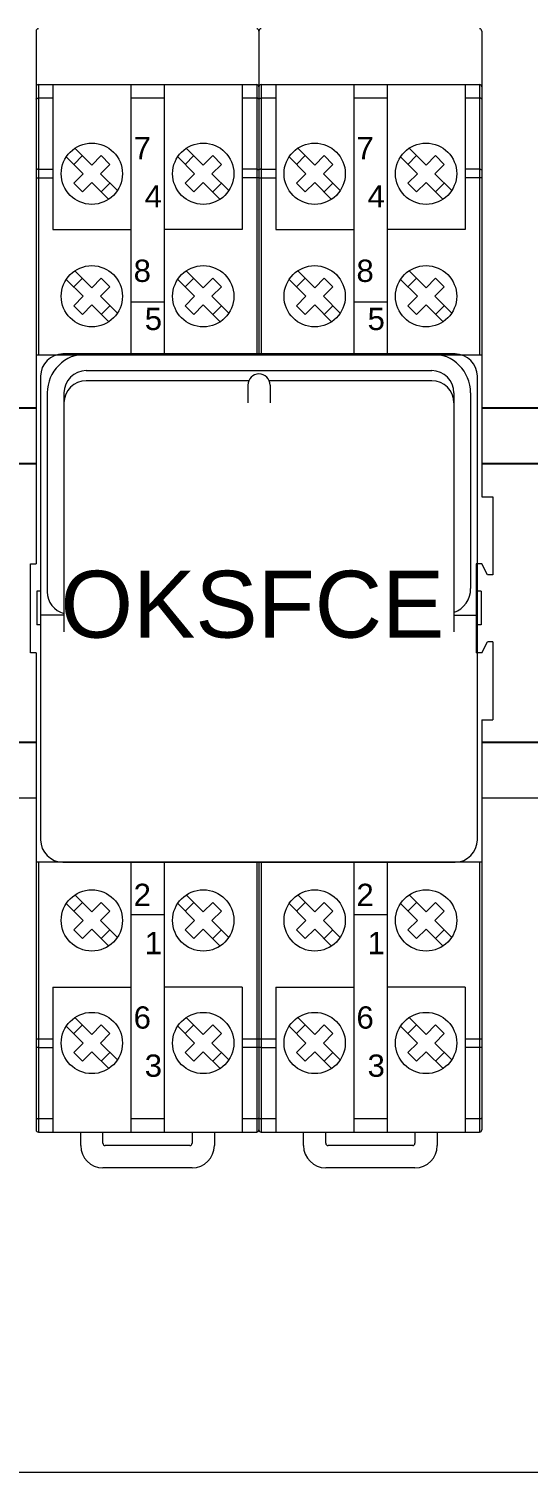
# Model space of a CAD drawing. Header units: millimetres. Extents: x 1359 to 3577, y 1336 to 3557.
# Drawn here: x 1808.7 to 1853.5, y 2256.6 to 2386.1 of the extents above; entities that cross this region are included whole.
import ezdxf

# ---------------------------------------------------------------- set-up
doc = ezdxf.new("R2010")
doc.units = ezdxf.units.MM
doc.set_wipeout_variables(frame=1)
doc.layers.add('000-PI-Oprema', color=30, linetype='Continuous', lineweight=5)
doc.layers.add('002-PI-Kabelska kanalica', color=150, linetype='Continuous')
doc.styles.get("Standard").update_dxf_attribs({"font": 'arial.ttf'})

msp = doc.modelspace()

# ---------------------------------------------------------------- linework, layer by layer
for p, q in [((1601.07, 2352.06), (2416.07, 2352.06)), ((1601.07, 2347.06), (2416.07, 2347.06)), ((1601.07, 2322.06), (2416.07, 2322.06))]:
    msp.add_line(p, q)
at = {"layer": '000-PI-Oprema', "color": 0, "linetype": 'ByBlock', "lineweight": 0}
for p, q in [((1809.57, 2381.06), (1829.17, 2381.06)), ((1810.87, 2381.06), (1810.87, 2368.06)), ((1827.87, 2381.06), (1827.87, 2368.06)), ((1829.57, 2381.06), (1849.17, 2381.06)), ((1830.87, 2381.06), (1830.87, 2368.06)), ((1847.87, 2381.06), (1847.87, 2368.06)), ((1810.87, 2379.84), (1809.57, 2379.84)), ((1820.87, 2379.84), (1817.87, 2379.84)), ((1829.17, 2379.84), (1827.87, 2379.84)), ((1830.87, 2379.84), (1829.57, 2379.84)), ((1840.87, 2379.84), (1837.87, 2379.84)), ((1849.17, 2379.84), (1847.87, 2379.84)), ((1812.85, 2375.35), (1814.37, 2373.83)), ((1822.85, 2375.35), (1824.37, 2373.83)), ((1832.85, 2375.35), (1834.37, 2373.83)), ((1842.85, 2375.35), (1844.37, 2373.83)), ((1812.08, 2374.57), (1813.59, 2373.06)), ((1812.74, 2373.9), (1813.52, 2374.68)), ((1814.37, 2373.83), (1815.22, 2374.68)), ((1815.15, 2373.06), (1816, 2373.9)), ((1815.22, 2374.68), (1816, 2373.9)), ((1822.08, 2374.57), (1823.59, 2373.06)), ((1822.74, 2373.9), (1823.52, 2374.68)), ((1824.37, 2373.83), (1825.22, 2374.68)), ((1825.15, 2373.06), (1826, 2373.9)), ((1825.22, 2374.68), (1826, 2373.9)), ((1832.08, 2374.57), (1833.59, 2373.06)), ((1832.74, 2373.9), (1833.52, 2374.68)), ((1834.37, 2373.83), (1835.22, 2374.68)), ((1835.15, 2373.06), (1836, 2373.9)), ((1835.22, 2374.68), (1836, 2373.9)), ((1842.08, 2374.57), (1843.59, 2373.06)), ((1842.74, 2373.9), (1843.52, 2374.68)), ((1844.37, 2373.83), (1845.22, 2374.68)), ((1845.15, 2373.06), (1846, 2373.9)), ((1845.22, 2374.68), (1846, 2373.9)), ((1809.37, 2372.68), (1810.87, 2372.68)), ((1809.57, 2373.46), (1810.87, 2373.46)), ((1812.74, 2372.21), (1813.59, 2373.06)), ((1815.15, 2373.06), (1816.67, 2371.54)), ((1822.74, 2372.21), (1823.59, 2373.06)), ((1825.15, 2373.06), (1826.67, 2371.54)), ((1829.17, 2373.46), (1827.87, 2373.46)), ((1829.37, 2372.68), (1827.87, 2372.68)), ((1829.37, 2372.68), (1830.87, 2372.68)), ((1829.57, 2373.46), (1830.87, 2373.46)), ((1832.74, 2372.21), (1833.59, 2373.06)), ((1835.15, 2373.06), (1836.67, 2371.54)), ((1842.74, 2372.21), (1843.59, 2373.06)), ((1845.15, 2373.06), (1846.67, 2371.54)), ((1849.17, 2373.46), (1847.87, 2373.46)), ((1849.37, 2372.68), (1847.87, 2372.68)), ((1812.74, 2372.21), (1813.52, 2371.43)), ((1813.52, 2371.43), (1814.37, 2372.28)), ((1814.37, 2372.28), (1815.89, 2370.76)), ((1815.22, 2371.43), (1816, 2372.21)), ((1822.74, 2372.21), (1823.52, 2371.43)), ((1823.52, 2371.43), (1824.37, 2372.28)), ((1824.37, 2372.28), (1825.89, 2370.76)), ((1825.22, 2371.43), (1826, 2372.21)), ((1832.74, 2372.21), (1833.52, 2371.43)), ((1833.52, 2371.43), (1834.37, 2372.28)), ((1834.37, 2372.28), (1835.89, 2370.76)), ((1835.22, 2371.43), (1836, 2372.21)), ((1842.74, 2372.21), (1843.52, 2371.43)), ((1843.52, 2371.43), (1844.37, 2372.28)), ((1844.37, 2372.28), (1845.89, 2370.76)), ((1845.22, 2371.43), (1846, 2372.21)), ((1810.87, 2368.06), (1817.87, 2368.06)), ((1827.87, 2368.06), (1820.87, 2368.06)), ((1830.87, 2368.06), (1837.87, 2368.06)), ((1847.87, 2368.06), (1840.87, 2368.06)), ((1812.08, 2363.57), (1813.59, 2362.06)), ((1812.74, 2362.9), (1813.52, 2363.68)), ((1812.85, 2364.35), (1814.37, 2362.83)), ((1814.37, 2362.83), (1815.22, 2363.68)), ((1815.22, 2363.68), (1816, 2362.9)), ((1822.08, 2363.57), (1823.59, 2362.06)), ((1822.74, 2362.9), (1823.52, 2363.68)), ((1822.85, 2364.35), (1824.37, 2362.83)), ((1824.37, 2362.83), (1825.22, 2363.68)), ((1825.22, 2363.68), (1826, 2362.9)), ((1832.08, 2363.57), (1833.59, 2362.06)), ((1832.74, 2362.9), (1833.52, 2363.68)), ((1832.85, 2364.35), (1834.37, 2362.83)), ((1834.37, 2362.83), (1835.22, 2363.68)), ((1835.22, 2363.68), (1836, 2362.9)), ((1842.08, 2363.57), (1843.59, 2362.06)), ((1842.74, 2362.9), (1843.52, 2363.68)), ((1842.85, 2364.35), (1844.37, 2362.83)), ((1844.37, 2362.83), (1845.22, 2363.68)), ((1845.22, 2363.68), (1846, 2362.9)), ((1815.15, 2362.06), (1816, 2362.9)), ((1825.15, 2362.06), (1826, 2362.9)), ((1835.15, 2362.06), (1836, 2362.9)), ((1845.15, 2362.06), (1846, 2362.9)), ((1812.74, 2361.21), (1813.59, 2362.06)), ((1812.74, 2361.21), (1813.52, 2360.43)), ((1813.52, 2360.43), (1814.37, 2361.28)), ((1814.37, 2361.28), (1815.89, 2359.76)), ((1815.15, 2362.06), (1816.67, 2360.54)), ((1815.22, 2360.43), (1816, 2361.21)), ((1820.87, 2361.54), (1817.87, 2361.54)), ((1822.74, 2361.21), (1823.59, 2362.06)), ((1822.74, 2361.21), (1823.52, 2360.43)), ((1823.52, 2360.43), (1824.37, 2361.28)), ((1824.37, 2361.28), (1825.89, 2359.76)), ((1825.15, 2362.06), (1826.67, 2360.54)), ((1825.22, 2360.43), (1826, 2361.21)), ((1832.74, 2361.21), (1833.59, 2362.06)), ((1832.74, 2361.21), (1833.52, 2360.43)), ((1833.52, 2360.43), (1834.37, 2361.28)), ((1834.37, 2361.28), (1835.89, 2359.76)), ((1835.15, 2362.06), (1836.67, 2360.54)), ((1835.22, 2360.43), (1836, 2361.21)), ((1840.87, 2361.54), (1837.87, 2361.54)), ((1842.74, 2361.21), (1843.59, 2362.06)), ((1842.74, 2361.21), (1843.52, 2360.43)), ((1843.52, 2360.43), (1844.37, 2361.28)), ((1844.37, 2361.28), (1845.89, 2359.76)), ((1845.15, 2362.06), (1846.67, 2360.54)), ((1845.22, 2360.43), (1846, 2361.21)), ((1850.37, 2344.06), (1850.37, 2337.06)), ((1850.37, 2331.06), (1850.37, 2324.06)), ((1812.85, 2308.35), (1814.37, 2306.83)), ((1822.85, 2308.35), (1824.37, 2306.83)), ((1832.85, 2308.35), (1834.37, 2306.83)), ((1842.85, 2308.35), (1844.37, 2306.83)), ((1812.08, 2307.57), (1813.59, 2306.06)), ((1812.74, 2306.9), (1813.52, 2307.68)), ((1814.37, 2306.83), (1815.22, 2307.68)), ((1815.15, 2306.06), (1816, 2306.9)), ((1815.22, 2307.68), (1816, 2306.9)), ((1820.87, 2306.57), (1817.87, 2306.57)), ((1822.08, 2307.57), (1823.59, 2306.06)), ((1822.74, 2306.9), (1823.52, 2307.68)), ((1824.37, 2306.83), (1825.22, 2307.68)), ((1825.15, 2306.06), (1826, 2306.9)), ((1825.22, 2307.68), (1826, 2306.9)), ((1832.08, 2307.57), (1833.59, 2306.06)), ((1832.74, 2306.9), (1833.52, 2307.68)), ((1834.37, 2306.83), (1835.22, 2307.68)), ((1835.15, 2306.06), (1836, 2306.9)), ((1835.22, 2307.68), (1836, 2306.9)), ((1840.87, 2306.57), (1837.87, 2306.57)), ((1842.08, 2307.57), (1843.59, 2306.06)), ((1842.74, 2306.9), (1843.52, 2307.68)), ((1844.37, 2306.83), (1845.22, 2307.68)), ((1845.15, 2306.06), (1846, 2306.9)), ((1845.22, 2307.68), (1846, 2306.9)), ((1812.74, 2305.21), (1813.59, 2306.06)), ((1812.74, 2305.21), (1813.52, 2304.43)), ((1813.52, 2304.43), (1814.37, 2305.28)), ((1814.37, 2305.28), (1815.89, 2303.76)), ((1815.15, 2306.06), (1816.67, 2304.54)), ((1815.22, 2304.43), (1816, 2305.21)), ((1822.74, 2305.21), (1823.59, 2306.06)), ((1822.74, 2305.21), (1823.52, 2304.43)), ((1823.52, 2304.43), (1824.37, 2305.28)), ((1824.37, 2305.28), (1825.89, 2303.76)), ((1825.15, 2306.06), (1826.67, 2304.54)), ((1825.22, 2304.43), (1826, 2305.21)), ((1832.74, 2305.21), (1833.59, 2306.06)), ((1832.74, 2305.21), (1833.52, 2304.43)), ((1833.52, 2304.43), (1834.37, 2305.28)), ((1834.37, 2305.28), (1835.89, 2303.76)), ((1835.15, 2306.06), (1836.67, 2304.54)), ((1835.22, 2304.43), (1836, 2305.21)), ((1842.74, 2305.21), (1843.59, 2306.06)), ((1842.74, 2305.21), (1843.52, 2304.43)), ((1843.52, 2304.43), (1844.37, 2305.28)), ((1844.37, 2305.28), (1845.89, 2303.76)), ((1845.15, 2306.06), (1846.67, 2304.54)), ((1845.22, 2304.43), (1846, 2305.21)), ((1810.87, 2300.06), (1810.87, 2287.06)), ((1810.87, 2300.06), (1817.87, 2300.06)), ((1827.87, 2300.06), (1820.87, 2300.06)), ((1827.87, 2300.06), (1827.87, 2287.06)), ((1830.87, 2300.06), (1830.87, 2287.06)), ((1830.87, 2300.06), (1837.87, 2300.06)), ((1847.87, 2300.06), (1840.87, 2300.06)), ((1847.87, 2300.06), (1847.87, 2287.06)), ((1812.85, 2297.35), (1814.37, 2295.83)), ((1822.85, 2297.35), (1824.37, 2295.83)), ((1832.85, 2297.35), (1834.37, 2295.83)), ((1842.85, 2297.35), (1844.37, 2295.83)), ((1812.08, 2296.57), (1813.59, 2295.06)), ((1812.74, 2295.9), (1813.52, 2296.68)), ((1814.37, 2295.83), (1815.22, 2296.68)), ((1815.22, 2296.68), (1816, 2295.9)), ((1822.08, 2296.57), (1823.59, 2295.06)), ((1822.74, 2295.9), (1823.52, 2296.68)), ((1824.37, 2295.83), (1825.22, 2296.68)), ((1825.22, 2296.68), (1826, 2295.9)), ((1832.08, 2296.57), (1833.59, 2295.06)), ((1832.74, 2295.9), (1833.52, 2296.68)), ((1834.37, 2295.83), (1835.22, 2296.68)), ((1835.22, 2296.68), (1836, 2295.9)), ((1842.08, 2296.57), (1843.59, 2295.06)), ((1842.74, 2295.9), (1843.52, 2296.68)), ((1844.37, 2295.83), (1845.22, 2296.68)), ((1845.22, 2296.68), (1846, 2295.9)), ((1809.37, 2295.43), (1810.87, 2295.43)), ((1812.74, 2294.21), (1813.59, 2295.06)), ((1815.15, 2295.06), (1816, 2295.9)), ((1815.15, 2295.06), (1816.67, 2293.54)), ((1822.74, 2294.21), (1823.59, 2295.06)), ((1825.15, 2295.06), (1826, 2295.9)), ((1825.15, 2295.06), (1826.67, 2293.54)), ((1827.87, 2295.43), (1829.37, 2295.43)), ((1829.37, 2295.43), (1830.87, 2295.43)), ((1832.74, 2294.21), (1833.59, 2295.06)), ((1835.15, 2295.06), (1836, 2295.9)), ((1835.15, 2295.06), (1836.67, 2293.54)), ((1842.74, 2294.21), (1843.59, 2295.06)), ((1845.15, 2295.06), (1846, 2295.9)), ((1845.15, 2295.06), (1846.67, 2293.54)), ((1847.87, 2295.43), (1849.37, 2295.43)), ((1809.57, 2294.65), (1810.87, 2294.65)), ((1812.74, 2294.21), (1813.52, 2293.43)), ((1813.52, 2293.43), (1814.37, 2294.28)), ((1814.37, 2294.28), (1815.89, 2292.76)), ((1815.22, 2293.43), (1816, 2294.21)), ((1822.74, 2294.21), (1823.52, 2293.43)), ((1823.52, 2293.43), (1824.37, 2294.28)), ((1824.37, 2294.28), (1825.89, 2292.76)), ((1825.22, 2293.43), (1826, 2294.21)), ((1829.17, 2294.65), (1827.87, 2294.65)), ((1829.57, 2294.65), (1830.87, 2294.65)), ((1832.74, 2294.21), (1833.52, 2293.43)), ((1833.52, 2293.43), (1834.37, 2294.28)), ((1834.37, 2294.28), (1835.89, 2292.76)), ((1835.22, 2293.43), (1836, 2294.21)), ((1842.74, 2294.21), (1843.52, 2293.43)), ((1843.52, 2293.43), (1844.37, 2294.28)), ((1844.37, 2294.28), (1845.89, 2292.76)), ((1845.22, 2293.43), (1846, 2294.21)), ((1849.17, 2294.65), (1847.87, 2294.65)), ((1810.87, 2288.27), (1809.57, 2288.27)), ((1820.87, 2288.27), (1817.87, 2288.27)), ((1829.17, 2288.27), (1827.87, 2288.27)), ((1830.87, 2288.27), (1829.57, 2288.27)), ((1840.87, 2288.27), (1837.87, 2288.27)), ((1849.17, 2288.27), (1847.87, 2288.27)), ((1809.57, 2287.06), (1829.17, 2287.06)), ((1813.37, 2285.86), (1813.37, 2287.06)), ((1815.37, 2286.06), (1815.37, 2287.06)), ((1815.37, 2286.06), (1815.37, 2287.06)), ((1823.37, 2287.06), (1823.37, 2286.06)), ((1823.37, 2287.06), (1823.37, 2286.06)), ((1825.37, 2287.06), (1825.37, 2285.86)), ((1829.57, 2287.06), (1849.17, 2287.06)), ((1833.37, 2285.86), (1833.37, 2287.06)), ((1835.37, 2286.06), (1835.37, 2287.06)), ((1843.37, 2287.06), (1843.37, 2286.06)), ((1845.37, 2287.06), (1845.37, 2285.86)), ((1823.17, 2285.86), (1815.57, 2285.86)), ((1823.17, 2285.86), (1815.57, 2285.86)), ((1843.17, 2285.86), (1835.57, 2285.86)), ((1823.37, 2283.86), (1815.37, 2283.86)), ((1843.37, 2283.86), (1835.37, 2283.86))]:
    msp.add_line(p, q, dxfattribs=at)
for points in [[(1809.37, 2379.76), (1809.37, 2379.77), (1809.38, 2379.78), (1809.39, 2379.79), (1809.4, 2379.8), (1809.41, 2379.81), (1809.43, 2379.82), (1809.45, 2379.82), (1809.47, 2379.83), (1809.49, 2379.84), (1809.52, 2379.84), (1809.55, 2379.84), (1809.57, 2379.84)], [(1829.37, 2379.76), (1829.37, 2379.77), (1829.36, 2379.78), (1829.36, 2379.79), (1829.34, 2379.8), (1829.33, 2379.81), (1829.31, 2379.82), (1829.29, 2379.82), (1829.27, 2379.83), (1829.25, 2379.84), (1829.22, 2379.84), (1829.2, 2379.84), (1829.17, 2379.84)], [(1829.37, 2379.76), (1829.37, 2379.77), (1829.38, 2379.78), (1829.39, 2379.79), (1829.4, 2379.8), (1829.41, 2379.81), (1829.43, 2379.82), (1829.45, 2379.82), (1829.47, 2379.83), (1829.49, 2379.84), (1829.52, 2379.84), (1829.55, 2379.84), (1829.57, 2379.84)], [(1849.37, 2379.76), (1849.37, 2379.77), (1849.36, 2379.78), (1849.36, 2379.79), (1849.34, 2379.8), (1849.33, 2379.81), (1849.31, 2379.82), (1849.29, 2379.82), (1849.27, 2379.83), (1849.25, 2379.84), (1849.22, 2379.84), (1849.2, 2379.84), (1849.17, 2379.84)], [(1809.57, 2373.46), (1809.55, 2373.46), (1809.52, 2373.46), (1809.49, 2373.46), (1809.47, 2373.45), (1809.45, 2373.45), (1809.43, 2373.44), (1809.41, 2373.43), (1809.4, 2373.42), (1809.39, 2373.42), (1809.38, 2373.41), (1809.37, 2373.4), (1809.37, 2373.39)], [(1829.17, 2373.46), (1829.2, 2373.46), (1829.22, 2373.46), (1829.25, 2373.46), (1829.27, 2373.45), (1829.29, 2373.45), (1829.31, 2373.44), (1829.33, 2373.43), (1829.34, 2373.42), (1829.36, 2373.42), (1829.36, 2373.41), (1829.37, 2373.4), (1829.37, 2373.39)], [(1829.57, 2373.46), (1829.55, 2373.46), (1829.52, 2373.46), (1829.49, 2373.46), (1829.47, 2373.45), (1829.45, 2373.45), (1829.43, 2373.44), (1829.41, 2373.43), (1829.4, 2373.42), (1829.39, 2373.42), (1829.38, 2373.41), (1829.37, 2373.4), (1829.37, 2373.39)], [(1849.17, 2373.46), (1849.2, 2373.46), (1849.22, 2373.46), (1849.25, 2373.46), (1849.27, 2373.45), (1849.29, 2373.45), (1849.31, 2373.44), (1849.33, 2373.43), (1849.34, 2373.42), (1849.36, 2373.42), (1849.36, 2373.41), (1849.37, 2373.4), (1849.37, 2373.39)], [(1809.57, 2294.65), (1809.55, 2294.65), (1809.52, 2294.65), (1809.49, 2294.65), (1809.47, 2294.66), (1809.45, 2294.66), (1809.43, 2294.67), (1809.41, 2294.68), (1809.4, 2294.69), (1809.39, 2294.7), (1809.38, 2294.71), (1809.37, 2294.72), (1809.37, 2294.73)], [(1829.37, 2294.73), (1829.37, 2294.72), (1829.36, 2294.71), (1829.36, 2294.7), (1829.34, 2294.69), (1829.33, 2294.68), (1829.31, 2294.67), (1829.29, 2294.66), (1829.27, 2294.66), (1829.25, 2294.65), (1829.22, 2294.65), (1829.2, 2294.65), (1829.17, 2294.65)], [(1829.57, 2294.65), (1829.55, 2294.65), (1829.52, 2294.65), (1829.49, 2294.65), (1829.47, 2294.66), (1829.45, 2294.66), (1829.43, 2294.67), (1829.41, 2294.68), (1829.4, 2294.69), (1829.39, 2294.7), (1829.38, 2294.71), (1829.37, 2294.72), (1829.37, 2294.73)], [(1849.37, 2294.73), (1849.37, 2294.72), (1849.36, 2294.71), (1849.36, 2294.7), (1849.34, 2294.69), (1849.33, 2294.68), (1849.31, 2294.67), (1849.29, 2294.66), (1849.27, 2294.66), (1849.25, 2294.65), (1849.22, 2294.65), (1849.2, 2294.65), (1849.17, 2294.65)], [(1809.37, 2288.35), (1809.37, 2288.34), (1809.38, 2288.33), (1809.39, 2288.32), (1809.4, 2288.31), (1809.41, 2288.3), (1809.43, 2288.29), (1809.45, 2288.29), (1809.47, 2288.28), (1809.49, 2288.28), (1809.52, 2288.27), (1809.55, 2288.27), (1809.57, 2288.27)], [(1829.17, 2288.27), (1829.2, 2288.27), (1829.22, 2288.27), (1829.25, 2288.28), (1829.27, 2288.28), (1829.29, 2288.29), (1829.31, 2288.29), (1829.33, 2288.3), (1829.34, 2288.31), (1829.36, 2288.32), (1829.36, 2288.33), (1829.37, 2288.34), (1829.37, 2288.35)], [(1829.37, 2288.35), (1829.37, 2288.34), (1829.38, 2288.33), (1829.39, 2288.32), (1829.4, 2288.31), (1829.41, 2288.3), (1829.43, 2288.29), (1829.45, 2288.29), (1829.47, 2288.28), (1829.49, 2288.28), (1829.52, 2288.27), (1829.55, 2288.27), (1829.57, 2288.27)], [(1849.17, 2288.27), (1849.2, 2288.27), (1849.22, 2288.27), (1849.25, 2288.28), (1849.27, 2288.28), (1849.29, 2288.29), (1849.31, 2288.29), (1849.33, 2288.3), (1849.34, 2288.31), (1849.36, 2288.32), (1849.36, 2288.33), (1849.37, 2288.34), (1849.37, 2288.35)]]:
    msp.add_lwpolyline(points, dxfattribs=at)
for centre in [(1814.37, 2373.06), (1824.37, 2373.06), (1834.37, 2373.06), (1844.37, 2373.06), (1814.37, 2362.06), (1824.37, 2362.06), (1834.37, 2362.06), (1844.37, 2362.06), (1814.37, 2306.06), (1824.37, 2306.06), (1834.37, 2306.06), (1844.37, 2306.06), (1814.37, 2295.06), (1824.37, 2295.06), (1834.37, 2295.06), (1844.37, 2295.06)]:
    msp.add_circle(centre, 2.75, dxfattribs=at)
for centre, radius, start, end in [((1809.57, 2385.86), 0.2, 90, 180), ((1829.17, 2385.86), 0.2, 0, 90), ((1829.57, 2385.86), 0.2, 90, 180), ((1849.17, 2385.86), 0.2, 0, 90), ((1809.57, 2380.86), 0.2, 90, 180), ((1829.17, 2380.86), 0.2, 0, 90), ((1829.57, 2380.86), 0.2, 90, 180), ((1849.17, 2380.86), 0.2, 0, 90), ((1809.57, 2287.26), 0.2, 180, 270), ((1829.17, 2287.26), 0.2, 270, 0), ((1829.57, 2287.26), 0.2, 180, 270), ((1849.17, 2287.26), 0.2, 270, 0), ((1815.37, 2285.86), 2, 180, 270), ((1815.57, 2286.06), 0.2, 180, 270), ((1815.57, 2286.06), 0.2, 180, 270), ((1823.17, 2286.06), 0.2, 270, 0), ((1823.17, 2286.06), 0.2, 270, 0), ((1823.37, 2285.86), 2, 270, 0), ((1835.37, 2285.86), 2, 180, 270), ((1835.57, 2286.06), 0.2, 180, 270), ((1843.17, 2286.06), 0.2, 270, 0), ((1843.37, 2285.86), 2, 270, 0)]:
    msp.add_arc(centre, radius, start, end, dxfattribs=at)
at = {"layer": '002-PI-Kabelska kanalica', "color": 0, "linetype": 'ByBlock', "lineweight": 0, "ltscale": 0.25}
msp.add_line((1601.07, 2317.06), (2416.07, 2317.06), dxfattribs=at)
at = {"layer": '002-PI-Kabelska kanalica', "color": 0, "linetype": 'ByBlock', "lineweight": 0}
msp.add_line((1601.07, 2256.56), (2416.07, 2256.56), dxfattribs=at)

# ---------------------------------------------------------------- texts
at = {"layer": '000-PI-Oprema', "color": 0, "linetype": 'ByBlock', "lineweight": 0, "char_height": 1.9995, "width": 2.5471}
for s, insert, attachment_point in [('{\\fArial|b0|i0|c0|p34;7}', (1818.12, 2376.35), 1), ('{\\fArial|b0|i0|c0|p34;7}', (1838.12, 2376.35), 1), ('{\\fArial|b0|i0|c0|p34;4}', (1820.67, 2372.03), 3), ('{\\fArial|b0|i0|c0|p34;4}', (1840.67, 2372.03), 3), ('{\\fArial|b0|i0|c0|p34;8}', (1818.12, 2365.35), 1), ('{\\fArial|b0|i0|c0|p34;8}', (1838.12, 2365.35), 1), ('{\\fArial|b0|i0|c0|p34;5}', (1820.67, 2361.03), 3), ('{\\fArial|b0|i0|c0|p34;5}', (1840.67, 2361.03), 3), ('{\\fArial|b0|i0|c0|p34;2}', (1818.12, 2309.35), 1), ('{\\fArial|b0|i0|c0|p34;2}', (1838.12, 2309.35), 1), ('{\\fArial|b0|i0|c0|p34;1}', (1820.67, 2305.03), 3), ('{\\fArial|b0|i0|c0|p34;1}', (1840.67, 2305.03), 3), ('{\\fArial|b0|i0|c0|p34;6}', (1818.12, 2298.35), 1), ('{\\fArial|b0|i0|c0|p34;6}', (1838.12, 2298.35), 1), ('{\\fArial|b0|i0|c0|p34;3}', (1820.67, 2294.03), 3), ('{\\fArial|b0|i0|c0|p34;3}', (1840.67, 2294.03), 3)]:
    msp.add_mtext(s, dxfattribs=dict(at, insert=insert, attachment_point=attachment_point))

# ---------------------------------------------------------------- next in the draw order: wipeouts: each hides what was drawn before it
at = {"color": 0, "linetype": 'ByBlock', "lineweight": 0}
msp.add_wipeout([(1809.37, 2356.81), (1849.37, 2356.81), (1849.37, 2311.31), (1809.37, 2311.31)], dxfattribs=at).dxf.layer = '000-PI-Oprema'

# ---------------------------------------------------------------- next in the draw order: linework, layer by layer
at = {"layer": '000-PI-Oprema', "color": 0, "linetype": 'ByBlock', "lineweight": 0}
for p, q in [((1809.37, 2385.86), (1809.37, 2338.06)), ((1829.37, 2385.86), (1829.37, 2356.81)), ((1849.37, 2385.86), (1849.37, 2344.06)), ((1809.57, 2381.06), (1809.57, 2356.81)), ((1817.87, 2381.06), (1817.87, 2356.81)), ((1820.87, 2381.06), (1820.87, 2356.81)), ((1829.17, 2381.06), (1829.17, 2356.81)), ((1829.57, 2381.06), (1829.57, 2356.81)), ((1837.87, 2381.06), (1837.87, 2356.81)), ((1840.87, 2381.06), (1840.87, 2356.81)), ((1849.17, 2381.06), (1849.17, 2356.81)), ((1809.37, 2356.81), (1829.37, 2356.81)), ((1846.97, 2356.89), (1811.77, 2356.89)), ((1813.87, 2356.89), (1844.87, 2356.89)), ((1829.37, 2356.81), (1849.37, 2356.81)), ((1809.77, 2354.89), (1809.77, 2313.29)), ((1813.87, 2355.39), (1844.87, 2355.39)), ((1828.45, 2354.49), (1813.87, 2354.49)), ((1844.87, 2354.49), (1830.29, 2354.49)), ((1848.97, 2313.29), (1848.97, 2354.89)), ((1810.37, 2353.39), (1810.37, 2335.54)), ((1811.87, 2353.39), (1811.87, 2335.54)), ((1828.37, 2354.09), (1828.37, 2352.49)), ((1830.37, 2354.09), (1830.37, 2352.49)), ((1846.87, 2353.39), (1846.87, 2335.84)), ((1848.37, 2353.39), (1848.37, 2335.84)), ((1811.87, 2352.49), (1811.87, 2331.94)), ((1846.87, 2352.49), (1846.87, 2331.94)), ((1849.37, 2344.06), (1850.37, 2344.06)), ((1808.87, 2330.06), (1808.87, 2338.06)), ((1808.87, 2338.06), (1809.37, 2338.06)), ((1848.87, 2338.06), (1848.87, 2330.06)), ((1849.37, 2338.06), (1848.87, 2338.06)), ((1849.87, 2337.06), (1849.37, 2338.06)), ((1850.37, 2337.06), (1849.87, 2337.06)), ((1809.42, 2335.59), (1809.42, 2332.59)), ((1809.77, 2335.59), (1809.42, 2335.59)), ((1849.32, 2335.59), (1848.97, 2335.59)), ((1849.32, 2335.59), (1849.32, 2332.59)), ((1809.77, 2332.59), (1809.42, 2332.59)), ((1811.87, 2333.44), (1809.77, 2333.44)), ((1846.87, 2333.44), (1848.97, 2333.44)), ((1849.32, 2332.59), (1848.97, 2332.59)), ((1849.37, 2330.06), (1849.87, 2331.06)), ((1850.37, 2331.06), (1849.87, 2331.06)), ((1809.37, 2330.06), (1808.87, 2330.06)), ((1809.37, 2330.06), (1809.37, 2287.26)), ((1849.37, 2330.06), (1848.87, 2330.06)), ((1849.37, 2324.06), (1849.37, 2287.26)), ((1849.37, 2324.06), (1850.37, 2324.06)), ((1809.37, 2311.31), (1829.37, 2311.31)), ((1809.57, 2311.31), (1809.57, 2287.06)), ((1811.77, 2311.29), (1846.97, 2311.29)), ((1817.87, 2311.31), (1817.87, 2287.06)), ((1820.87, 2311.31), (1820.87, 2287.06)), ((1829.17, 2311.31), (1829.17, 2287.06)), ((1829.37, 2311.31), (1849.37, 2311.31)), ((1829.37, 2311.31), (1829.37, 2287.26)), ((1829.57, 2311.31), (1829.57, 2287.06)), ((1837.87, 2311.31), (1837.87, 2287.06)), ((1840.87, 2311.31), (1840.87, 2287.06)), ((1849.17, 2311.31), (1849.17, 2287.06))]:
    msp.add_line(p, q, dxfattribs=at)
for centre, radius, start, end in [((1811.77, 2354.89), 2, 90, 180), ((1813.87, 2353.39), 3.5, 90, 180), ((1844.87, 2353.39), 3.5, 0, 90), ((1846.97, 2354.89), 2, 0, 90), ((1813.87, 2353.39), 2, 90, 180), ((1813.87, 2352.49), 2, 90, 180), ((1829.37, 2354.09), 1, 0, 180), ((1844.87, 2353.39), 2, 0, 90), ((1844.87, 2352.49), 2, 0, 90), ((1812.37, 2335.54), 2, 180, 255.5225), ((1846.07, 2335.84), 2.3, 290.3544, 0), ((1811.77, 2313.29), 2, 180, 270), ((1846.97, 2313.29), 2, 270, 0)]:
    msp.add_arc(centre, radius, start, end, dxfattribs=at)

# ---------------------------------------------------------------- next in the draw order: texts
at = {"layer": '000-PI-Oprema', "color": 0, "linetype": 'ByBlock', "lineweight": 0, "insert": (1828.78, 2334.39), "char_height": 6, "attachment_point": 5}
msp.add_mtext_dynamic_manual_height_columns('{\\fArial|b0|i0|c238|p34;OK}S{\\fArial|b0|i0|c238|p34;FC}E', width=44.995, gutter_width=1, heights=[10], dxfattribs=at)

doc.saveas('drawing.dxf')
